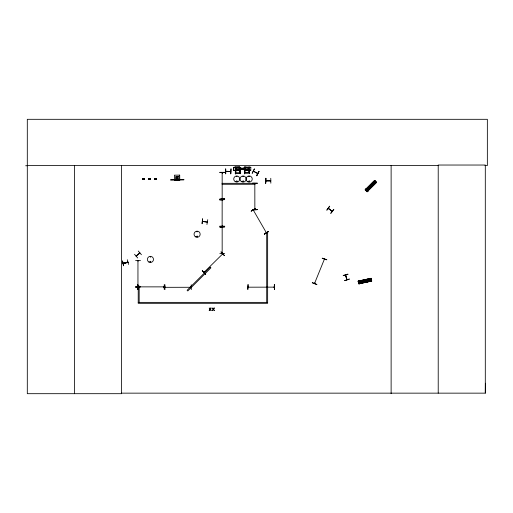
<?xml version="1.0" encoding="UTF-8"?>
<svg xmlns="http://www.w3.org/2000/svg" width="513" height="513" viewBox="0 0 513 513"><rect width="100%" height="100%" fill="white"/><g stroke="black" fill="none" stroke-linecap="round" stroke-linejoin="round"><path stroke-width="0.77" d="M484.952 165.564L487.35 165.564L487.35 119.311L27.304 119.311L27.304 393.689L121.555 393.689L121.491 393.15L485.304 393.15L485.375 383.23M257.763 173.465L253.416 171.188L257.68 173.612M366.737 190.432L366.391 190.823M222.167 173.137L222.167 172.592M222.353 198.775L222.334 198.294L222.334 198.839M222.36 200.371L222.334 199.897L222.116 200.339M222.379 226.092L222.36 225.617L222.36 226.047M222.129 253.358L222.161 252.838M254.858 183.943L254.858 183.398M255.057 183.923L255.051 183.41M150.117 261.624C150.905 262.913 150.572 260.444 150.181 261.854M196.838 231.677C197.704 230.831 196.979 232.69 196.934 231.504M196.774 236.512C197.652 235.505 197.261 237.506 196.825 236.589M197.582 236.512C196.351 237.942 196.851 235.095 197.531 236.397M236.499 176.408C237.487 177.203 236.243 175.747 236.865 176.376M236.429 181.313C237.416 180.416 236.743 182.186 236.506 181.461M237.205 181.313C235.659 182.769 237.07 179.524 237.07 181.628M243.329 176.543L242.829 176.478L243.329 176.414M242.764 181.313C243.643 180.313 243.245 182.314 242.809 181.39M248.888 176.478L249.389 176.344L248.946 176.6M249.478 181.403C248.888 180.204 248.747 182.237 249.408 181.461M249.581 181.429C248.876 179.595 248.407 182.904 249.626 181.313M332.084 211.362L328.224 208.329L332.116 211.318M202.609 218.865L202.09 223.745L202.584 218.859M207.297 222.174L202.468 221.436L207.329 222.007M206.938 224.514L207.733 219.673M314.552 283.426L324.428 259.103M314.559 283.356L314.911 282.984M137.926 286.331L138.125 286.773M138.144 286.671L138.119 286.28M222.142 172.695L222.341 173.086L222.36 172.605M222.135 252.941L222.36 253.371M254.833 183.5L255.032 183.885L254.858 183.449M123.165 263.278C138.035 259.956 113.2 266.266 127.974 262.278M253.268 210.093L253.467 210.458M312.25 282.804L316.816 284.6M322.228 258.225L326.877 259.809L322.241 258.199M314.892 283.029L314.706 283.49M324.582 259.168L324.222 259.61L324.575 259.238M136.067 256.019L139.773 252.819M150.206 256.737L150.572 257.103L150.315 256.66M243.502 181.551C243.156 179.691 242.162 182.41 243.406 181.628M123.21 263.265L127.795 262.015M127.884 262.207L123.229 263.464M222.366 173.118L222.36 172.689M358.664 282.605L359.113 282.131L359.177 282.516M164.205 287.036L163.724 286.85M164.981 287.1L165.455 287.081M248.087 286.972L248.529 286.914M225.835 171.284L226.425 171.509M230.292 171.502L230.735 171.284M265.869 180.653L270.774 180.653M252.184 173.214L254.435 168.848L252.249 173.247M258.93 171.413L256.744 175.805L258.943 171.413M256.538 175.69L258.994 171.445M253.223 210.016L253.518 210.465M203.982 272.352L204.366 271.967L204.103 272.474M204.43 272.179L204.02 272.32L222.629 253.973M150.097 261.374C149.956 263.259 151.617 260.893 150.213 261.329M329.57 206.168L326.787 210.208L329.718 206.277M328.294 208.413L332.18 211.125M330.731 213.235L333.713 209.349M330.872 213.344L333.873 209.471M138.003 286.87L164.198 286.87M165.455 287.286L164.994 287.299M190.733 287.1L191.227 287.274M248.632 287.139L248.087 287.139M274.34 287.139L248.189 287.19M230.632 171.502L225.835 171.451M240.097 169.418L239.558 170.04L236.557 170.04L235.268 169.418L235.268 168.264L236.557 167.648L241.758 168.187L241.758 169.463L240.148 169.463L240.148 170.265L239.584 170.701M244.355 168.187L244.893 167.565L247.894 167.565L249.183 168.187L249.183 169.341L247.894 169.957L244.893 169.957L244.355 169.341L242.694 169.348L242.694 168.11L244.355 168.149L242.745 168.187M204.02 272.32L204.257 272.005M365.153 189.829L374.58 180.473M374.657 180.55L365.269 189.938L374.67 180.563M365.423 190.092L374.766 180.659M365.493 190.163L374.875 180.768M365.525 190.201L374.92 180.813M365.622 190.291L374.99 180.884M365.718 190.387L375.106 180.999M365.75 190.419L375.144 181.038M365.891 190.547L366.423 191.08M375.394 182.378L367.103 190.656L375.433 182.41M366.686 191.343L376.093 181.968M366.782 191.439L376.17 182.044M366.821 191.477L376.202 182.083M366.93 191.586L376.285 182.16M367.116 191.772L376.542 182.416L374.535 180.429M345.544 275.039L346.833 279.777M134.521 254.262L137.715 257.981M136.214 256.186L139.921 252.986M141.441 254.73L138.241 251.017M138.125 261.014L138.144 260.623M222.167 227.188L222.167 253.332L222.36 252.941M244.868 166.905L244.303 167.347L244.893 166.911L250.793 167.334M251.184 211.157L255.288 208.477L251.197 211.189M266.1 232.37L266.292 232.652M264.355 233.979L268.588 231.504M190.785 287.049L191.182 287.274L165.083 287.325M343.268 275.686L347.968 274.288M343.203 275.443L347.917 274.109M122.549 260.995L123.556 265.798L122.485 261.008M127.288 259.725L128.59 264.451M240.148 168.226L240.148 167.347L239.571 166.949L233.659 167.366L233.659 170.278L239.584 170.662M235.268 167.026L233.716 167.398L233.716 170.245M250.793 167.296L250.793 170.239L244.874 170.617L244.303 170.194L244.9 170.579L250.793 170.201M358.145 281.156L371.123 278.347M358.17 281.259L371.149 278.476M371.181 278.61L358.202 281.413L371.194 278.668M358.997 281.4L370.463 278.982M359.068 281.714L365.185 280.457M366.712 280.111L369.764 279.463M358.363 282.112L358.523 282.843M359.324 282.855L371.54 280.213L359.337 282.913M358.593 283.182L371.579 280.399L358.606 283.234M359.395 283.176L371.617 280.579M371.643 280.694L358.664 283.49L371.649 280.739M358.702 283.676L371.688 280.893M358.728 283.804L371.72 281.047L371.111 278.29L358.132 281.098L358.741 283.862L371.72 281.06M163.685 286.831L164.186 286.844L163.762 287.068M164.102 287.062L163.673 287.068M225.938 171.259L230.683 171.451M270.672 180.871L265.881 180.852M127.487 262.316L127.442 262.483M176.979 176.703L177.376 176.703M176.632 176.914L177.722 176.902M142.595 178.857L144.23 178.838M148.584 178.857L150.219 178.838M154.785 178.857L156.414 178.838M142.325 179.082L144.499 179.056M142.325 179.184L144.506 179.159M148.315 179.082L150.495 179.056M154.509 179.082L156.689 179.056M148.315 179.184L150.495 179.159M154.516 179.184L156.689 179.159M142.601 179.403L144.236 179.383M148.59 179.403L150.226 179.454L150.219 178.633L148.584 178.652L148.59 179.467M154.785 179.403L156.42 179.383M176.299 179.64L178.203 179.621M170.598 179.839L183.911 179.691M170.598 179.973L183.911 179.832M176.299 179.98L178.21 179.96M219.801 172.336L224.7 172.323M219.801 172.535L224.7 172.509M252.492 183.141L257.391 183.128M252.492 183.34L257.391 183.314M254.839 209.58L255.051 209.112L254.807 209.541M219.801 226.162L224.707 226.201M219.801 226.413L224.707 226.38M224.707 253.435L219.801 253.653M135.586 260.469L140.485 260.508M164.962 284.734L164.929 289.64M191.214 284.734L191.278 289.64M248.074 284.606L247.83 289.505L248.036 284.606M274.32 284.606L274.423 289.505M135.586 286.857L140.491 286.793M274.34 286.972L273.795 287.145L274.237 286.921M137.696 289.409L137.683 284.503M164.218 289.403L164.256 284.503M25.65 165.757L27.304 165.75M27.304 165.564L438.217 165.564M235.262 166.988L239.571 166.988M244.893 168.187L247.894 168.187L247.894 169.341L244.893 169.341M239.924 168.354L241.706 168.264L241.706 169.418M225.56 168.918L225.585 173.817M242.745 169.309L244.355 169.309M240.097 169.386L241.758 169.425M230.741 171.509L225.938 171.502M244.81 172.605L245.118 167.033L244.81 172.682L249.036 172.682L248.728 167.02L249.036 172.599M235.704 172.746L236.006 167.174L235.704 172.823L239.924 172.823L239.622 167.161L239.924 172.74M270.774 178.287L270.838 183.192M270.774 180.877L265.971 180.852M254.826 184.276L222.135 184.276L222.135 183.321L254.826 183.321L254.858 209.593M138.221 302.375L267.645 302.375M267.645 302.555L266.696 302.555L266.696 233.082L267.645 233.082L267.645 303.324L138.221 303.324L138.221 286.03L139.17 286.03L139.17 302.375M345.711 274.994L347.032 279.662M249.183 166.949L250.735 167.36M233.716 170.213L235.262 170.701M312.327 282.612L316.88 284.426M222.129 226.118L222.167 199.948M222.148 253.319L222.161 252.89M137.952 261.014L137.952 260.572L137.952 286.773M202.25 270.742L205.739 274.186M373.72 181.519L375.452 183.25M373.086 182.153L374.817 183.885M372.13 183.109L373.862 184.84M371.284 183.949L373.015 185.687M370.328 184.904L372.06 186.636M366.244 188.996L367.975 190.727M365.686 188.976L367.994 191.285M365.615 189.047L367.924 191.355M365.147 189.823L367.161 191.817M253.46 209.984L253.634 210.279M253.493 210.42L253.268 210.035L266.337 232.684M345.858 276.084L346.628 278.79M369.835 278.764L370.354 281.156M368.956 278.95L369.475 281.348M367.635 279.239L368.154 281.631M366.468 279.489L366.987 281.881M365.153 279.771L365.666 282.169M359.498 280.996L360.017 283.394M359.042 280.675L359.735 283.869M358.946 280.701L359.632 283.894M222.36 225.701L222.167 226.098M177.722 176.626L177.735 177.652L176.645 177.665L176.632 176.639M274.57 284.6L274.602 289.505M137.869 284.503L137.901 289.403M485.304 393.15L485.304 165.032L438.217 165.032L438.217 393.15M391.124 165.564L391.124 393.689M265.798 178.287L265.837 183.192M249.427 169.771L249.427 173.67L249.074 173.176L244.81 173.176L244.81 173.811L244.419 173.811L244.419 168.123M244.303 167.309L244.303 170.226M240.315 169.13L240.315 173.811L239.962 173.317L235.704 173.317L235.704 173.952L235.313 173.952L235.313 170.399M240.097 167.366L240.097 170.245M225.765 168.918L225.765 173.817M222.167 172.644L222.167 198.787M121.485 165.564L121.555 393.689M74.398 165.564L74.398 393.689M371.143 185.155C371.81 187.232 372.765 183.686 371.143 185.155M365.551 280.662C366.115 282.772 367.237 279.271 365.551 280.662M210.83 308.012L210.202 309.031L209.189 308.012L209.99 309.307L209.163 310.602L210.183 309.563L211.209 310.602L210.394 309.288L211.202 308.012L210.83 308.012M214.011 308.012L213.382 309.031L212.369 308.012L213.171 309.307L212.35 310.602L213.363 309.563L214.389 310.602L213.575 309.288L214.383 308.012L214.011 308.012M202.302 270.691L205.61 274.314L202.289 270.697M221.052 251.934L224.348 255.577L221.052 251.934M210.234 267.177L187.117 290.287L187.796 290.961L210.907 267.85L210.234 267.177M376.414 182.288L367.007 191.663L376.427 182.307M268.555 231.446L264.464 234.159L268.555 231.446M349.321 279.066L344.678 280.662L349.321 279.066M371.245 278.918L358.273 281.746L371.258 278.969M179.697 175.119L174.388 175.177L174.446 180.486L179.755 180.429L179.697 175.119M178.845 176.619L175.51 176.652L175.536 179.101L178.87 179.069L178.845 176.619M177.735 178.126L176.645 178.139L176.658 178.89L177.748 178.877L177.735 178.126M144.224 178.633L142.588 178.652L142.601 179.467L144.236 179.454L144.224 178.633M156.414 178.633L154.779 178.652L154.791 179.467L156.42 179.454L156.414 178.633M224.7 198.826L219.801 199.127L224.7 198.826M224.7 199.608L219.801 199.91L224.7 199.608M257.398 209.631L252.492 209.932L257.398 209.631M224.7 226.868L219.801 227.15L224.7 226.849M140.491 286.754L135.586 287.062L140.491 286.754M239.558 168.264L236.557 168.264L236.557 169.418L239.558 169.418L239.558 168.264M241.437 168.469L240.898 168.469L240.898 169.213L241.437 169.213L241.437 168.469M243.553 168.392L243.015 168.392L243.015 169.136L243.553 169.136L243.553 168.392M231.01 168.918L230.773 173.817L231.01 168.918M265.869 178.287L265.593 183.192L265.869 178.287M148.905 262.066A3.059 3.059 0 0 0 153.496 259.418A3.059 3.059 0 0 0 148.905 256.769A3.059 3.059 0 0 0 148.905 262.066M195.575 236.865A3.059 3.059 0 0 0 200.166 234.217A3.059 3.059 0 0 0 195.575 231.568A3.059 3.059 0 0 0 195.575 236.865M235.243 181.653A3.04 3.04 0 0 0 239.802 179.024A3.04 3.04 0 0 0 235.243 176.389A3.04 3.04 0 0 0 235.243 181.653M247.606 181.711A3.104 3.104 0 0 0 252.255 179.024A3.104 3.104 0 0 0 247.606 176.337A3.104 3.104 0 0 0 247.606 181.711M241.565 181.679A3.065 3.065 0 0 0 246.157 179.024A3.065 3.065 0 0 0 241.565 176.369A3.065 3.065 0 0 0 241.565 181.679"/></g></svg>
